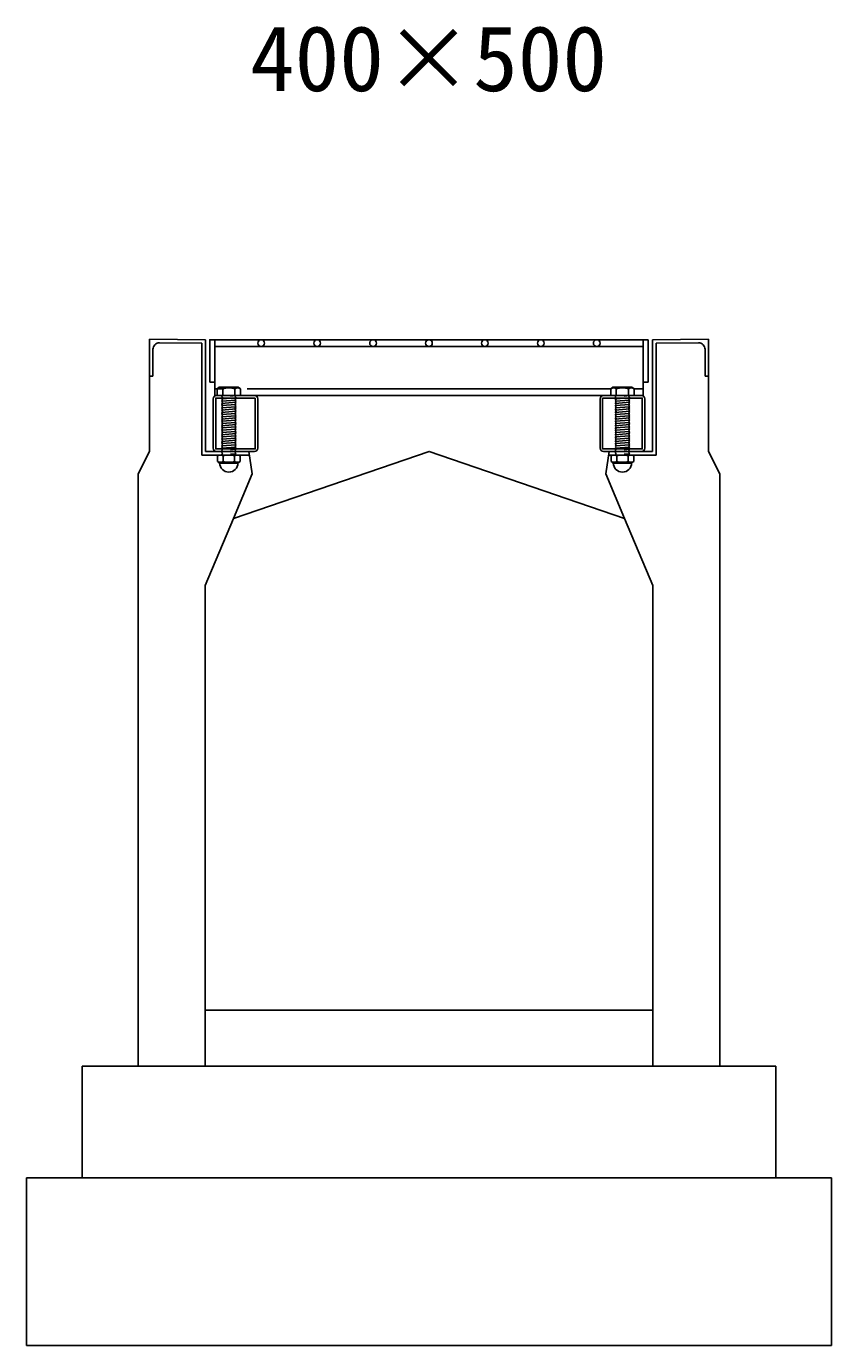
# Model space of a CAD drawing. Units: millimetres, scale not verified. Extents: x -16800 to 16800, y -5940 to 5940.
# Drawn here: x -13485 to -12765, y -2640 to -1459 of the extents above; entities that cross this region are included whole.
import ezdxf
from ezdxf.enums import TextEntityAlignment as Align

# ---------------------------------------------------------------- set-up
doc = ezdxf.new("R2010")
doc.units = ezdxf.units.MM
doc.header["$LTSCALE"] = 20
doc.linetypes.add('DOTTED', pattern=[1.75, 0.25, -1.5])
for name, color, linetype, lineweight in [('0-2_HATCH', 6, 'Continuous', 25), ('0-5_OUTLINE', 3, 'Continuous', 25), ('0-6_TXT', 7, 'Continuous', 25), ('0-A__0-5_D-BMK', 6, 'Continuous', 25)]:
    doc.layers.add(name, color=color, linetype=linetype, lineweight=lineweight)
doc.styles.add('ＭＳ ゴシック', font='')
doc.styles.get('ＭＳ ゴシック').set_extended_font_data('MS Gothic')

msp = doc.modelspace()

# ---------------------------------------------------------------- linework, layer by layer
at = {"layer": '0-2_HATCH'}
for p, q in [((-13328.18, -1742.81), (-13365.94, -1742.43)), ((-13328.18, -1742.81), (-13328.18, -1842.84)), ((-13324.98, -1739.64), (-13324.98, -1839.64)), ((-12925.02, -1739.64), (-12925.02, -1839.64)), ((-12921.82, -1742.81), (-12884.06, -1742.43)), ((-12921.82, -1742.81), (-12921.82, -1842.84)), ((-13371.8, -1748.23), (-13371.8, -1772.18)), ((-12878.2, -1748.23), (-12878.2, -1772.18)), ((-13371.8, -1772.18), (-13375, -1772.15)), ((-12878.2, -1772.18), (-12875, -1772.15)), ((-13285.98, -1839.64), (-13324.98, -1839.64)), ((-13282.98, -1859.64), (-13285.98, -1839.64)), ((-12967.02, -1859.64), (-12964.02, -1839.64)), ((-12964.02, -1839.64), (-12925.02, -1839.64)), ((-13285.5, -1842.84), (-13328.18, -1842.84)), ((-12964.5, -1842.84), (-12921.82, -1842.84)), ((-13299.79, -1899.64), (-13282.98, -1859.64)), ((-12950.21, -1899.64), (-12967.02, -1859.64))]:
    msp.add_line(p, q, dxfattribs=at)
for centre, start, end in [((-13366, -1748.23), 89.42706, 180), ((-12884, -1748.23), 0, 90.57294)]:
    msp.add_arc(centre, 5.8, start, end, dxfattribs=at)
at = {"layer": '0-5_OUTLINE'}
for p, q in [((-13375, -1739.14), (-13375, -1839.64)), ((-13375, -1739.14), (-13324.98, -1739.64)), ((-12925.02, -1739.64), (-12875, -1739.14)), ((-12875, -1739.14), (-12875, -1839.64)), ((-13385, -1859.64), (-13375, -1839.64)), ((-12865, -1859.64), (-12875, -1839.64)), ((-13385, -1859.64), (-13385, -2389.64)), ((-12865, -1859.64), (-12865, -2389.64)), ((-13299.8, -1899.64), (-13325, -1959.64)), ((-12925, -1959.64), (-12950.21, -1899.64)), ((-13325, -1959.64), (-13325, -2389.64)), ((-12925, -1959.64), (-12925, -2389.64)), ((-13325, -2339.64), (-12925, -2339.64)), ((-13435, -2389.64), (-13435, -2489.64)), ((-13435, -2389.64), (-12815, -2389.64)), ((-13385, -2389.64), (-13325, -2389.64)), ((-12865, -2389.64), (-12925, -2389.64)), ((-12815, -2389.64), (-12815, -2489.64)), ((-13485, -2489.64), (-13485, -2639.64)), ((-13485, -2489.64), (-12765, -2489.64)), ((-12765, -2489.64), (-12765, -2639.64)), ((-13485, -2639.64), (-12765, -2639.64))]:
    msp.add_line(p, q, dxfattribs=at)
msp.add_lwpolyline([(-13299.8, -1899.64), (-13125, -1839.64), (-12950.21, -1899.64)], dxfattribs=at)
at = {"layer": '0-A__0-5_D-BMK'}
for p, q in [((-13316.52, -1739.64), (-13316.52, -1789.64)), ((-12933.52, -1739.64), (-13316.52, -1739.64)), ((-12933.52, -1745.64), (-13316.52, -1745.64)), ((-12929.02, -1777.64), (-12929.02, -1739.64)), ((-13321.02, -1777.64), (-13316.52, -1777.64)), ((-13312.5, -1782.14), (-13314.5, -1783.64)), ((-13314.17, -1783.37), (-13312.5, -1782.14)), ((-13295.5, -1782.14), (-13312.5, -1782.14)), ((-13293.83, -1783.37), (-13295.5, -1782.14)), ((-12960.5, -1782.14), (-12962.5, -1783.64)), ((-12962.17, -1783.37), (-12960.5, -1782.14)), ((-12943.5, -1782.14), (-12960.5, -1782.14)), ((-12941.83, -1783.37), (-12943.5, -1782.14)), ((-12929.02, -1777.64), (-12933.52, -1777.64)), ((-13318.02, -1792.64), (-13318.02, -1836.64)), ((-13308.5, -1783.64), (-13316.52, -1783.64)), ((-12933.52, -1789.64), (-13316.52, -1789.64)), ((-13315.02, -1789.64), (-13281.02, -1789.64)), ((-13314.5, -1789.64), (-13314.5, -1783.64)), ((-13293.5, -1789.64), (-13314.5, -1789.64)), ((-13310.5, -1789.64), (-13297.5, -1789.64)), ((-13310.5, -1790.64), (-13309.5, -1789.64)), ((-13309.5, -1791.64), (-13310.5, -1790.64)), ((-13297.5, -1791.64), (-13310.5, -1792.64)), ((-13310.5, -1792.64), (-13309.5, -1791.64)), ((-13309.5, -1793.64), (-13310.5, -1792.64)), ((-13310.5, -1794.64), (-13309.5, -1793.64)), ((-13297.5, -1793.64), (-13310.5, -1794.64)), ((-13309.5, -1789.64), (-13309.5, -1783.64)), ((-13298.5, -1789.64), (-13298.5, -1783.64)), ((-13298.5, -1790.64), (-13297.5, -1789.64)), ((-13297.5, -1791.64), (-13298.5, -1790.64)), ((-13298.5, -1794.64), (-13297.5, -1793.64)), ((-13293.5, -1789.64), (-13293.5, -1783.64)), ((-12962.5, -1783.64), (-13287.5, -1783.64)), ((-13278.02, -1792.64), (-13278.02, -1836.64)), ((-12972.02, -1792.64), (-12972.02, -1836.64)), ((-12935.02, -1789.64), (-12969.02, -1789.64)), ((-12962.5, -1789.64), (-12962.5, -1783.64)), ((-12941.5, -1789.64), (-12962.5, -1789.64)), ((-12958.5, -1789.64), (-12945.5, -1789.64)), ((-12958.5, -1790.64), (-12957.5, -1789.64)), ((-12957.5, -1791.64), (-12958.5, -1790.64)), ((-12945.5, -1791.64), (-12958.5, -1792.64)), ((-12958.5, -1792.64), (-12957.5, -1791.64)), ((-12957.5, -1793.64), (-12958.5, -1792.64)), ((-12958.5, -1794.64), (-12957.5, -1793.64)), ((-12945.5, -1793.64), (-12958.5, -1794.64)), ((-12957.5, -1789.64), (-12957.5, -1783.64)), ((-12946.5, -1789.64), (-12946.5, -1783.64)), ((-12946.5, -1790.64), (-12945.5, -1789.64)), ((-12945.5, -1791.64), (-12946.5, -1790.64)), ((-12946.5, -1794.64), (-12945.5, -1793.64)), ((-12933.52, -1783.64), (-12941.5, -1783.64)), ((-12941.5, -1789.64), (-12941.5, -1783.64)), ((-12932.02, -1792.64), (-12932.02, -1836.64)), ((-13309.5, -1795.64), (-13310.5, -1794.64)), ((-13310.5, -1796.64), (-13309.5, -1795.64)), ((-13297.5, -1795.64), (-13310.5, -1796.64)), ((-13309.5, -1797.64), (-13310.5, -1796.64)), ((-13310.5, -1798.64), (-13309.5, -1797.64)), ((-13297.5, -1797.64), (-13310.5, -1798.64)), ((-13309.5, -1799.64), (-13310.5, -1798.64)), ((-13310.5, -1800.64), (-13309.5, -1799.64)), ((-13297.5, -1799.64), (-13310.5, -1800.64)), ((-13309.5, -1801.64), (-13310.5, -1800.64)), ((-13297.5, -1801.64), (-13310.5, -1802.64)), ((-13310.5, -1802.64), (-13309.5, -1801.64)), ((-13297.5, -1803.64), (-13310.5, -1804.64)), ((-13309.5, -1805.64), (-13310.5, -1804.64)), ((-13297.5, -1805.64), (-13310.5, -1806.64)), ((-13310.5, -1806.64), (-13309.5, -1805.64)), ((-13297.5, -1795.64), (-13298.5, -1794.64)), ((-13298.5, -1796.64), (-13297.5, -1795.64)), ((-13297.5, -1797.64), (-13298.5, -1796.64)), ((-13298.5, -1798.64), (-13297.5, -1797.64)), ((-13297.5, -1799.64), (-13298.5, -1798.64)), ((-13298.5, -1802.64), (-13297.5, -1801.64)), ((-13297.5, -1803.64), (-13298.5, -1802.64)), ((-13298.5, -1804.64), (-13297.5, -1803.64)), ((-13297.5, -1805.64), (-13298.5, -1804.64)), ((-13298.5, -1806.64), (-13297.5, -1805.64)), ((-12957.5, -1795.64), (-12958.5, -1794.64)), ((-12958.5, -1796.64), (-12957.5, -1795.64)), ((-12945.5, -1795.64), (-12958.5, -1796.64)), ((-12957.5, -1797.64), (-12958.5, -1796.64)), ((-12958.5, -1798.64), (-12957.5, -1797.64)), ((-12945.5, -1797.64), (-12958.5, -1798.64)), ((-12957.5, -1799.64), (-12958.5, -1798.64)), ((-12958.5, -1800.64), (-12957.5, -1799.64)), ((-12945.5, -1799.64), (-12958.5, -1800.64)), ((-12957.5, -1801.64), (-12958.5, -1800.64)), ((-12945.5, -1801.64), (-12958.5, -1802.64)), ((-12958.5, -1802.64), (-12957.5, -1801.64)), ((-12945.5, -1803.64), (-12958.5, -1804.64)), ((-12957.5, -1805.64), (-12958.5, -1804.64)), ((-12945.5, -1805.64), (-12958.5, -1806.64)), ((-12958.5, -1806.64), (-12957.5, -1805.64)), ((-12945.5, -1795.64), (-12946.5, -1794.64)), ((-12946.5, -1796.64), (-12945.5, -1795.64)), ((-12945.5, -1797.64), (-12946.5, -1796.64)), ((-12946.5, -1798.64), (-12945.5, -1797.64)), ((-12945.5, -1799.64), (-12946.5, -1798.64)), ((-12946.5, -1802.64), (-12945.5, -1801.64)), ((-12945.5, -1803.64), (-12946.5, -1802.64)), ((-12946.5, -1804.64), (-12945.5, -1803.64)), ((-12945.5, -1805.64), (-12946.5, -1804.64)), ((-12946.5, -1806.64), (-12945.5, -1805.64)), ((-13309.5, -1807.64), (-13310.5, -1806.64)), ((-13297.5, -1807.64), (-13310.5, -1808.64)), ((-13310.5, -1808.64), (-13309.5, -1807.64)), ((-13309.5, -1809.64), (-13310.5, -1808.64)), ((-13297.5, -1809.64), (-13310.5, -1810.64)), ((-13310.5, -1810.64), (-13309.5, -1809.64)), ((-13309.5, -1811.64), (-13310.5, -1810.64)), ((-13297.5, -1811.64), (-13310.5, -1812.64)), ((-13310.5, -1812.64), (-13309.5, -1811.64)), ((-13309.5, -1813.64), (-13310.5, -1812.64)), ((-13297.5, -1813.64), (-13310.5, -1814.64)), ((-13310.5, -1814.64), (-13309.5, -1813.64)), ((-13309.5, -1815.64), (-13310.5, -1814.64)), ((-13297.5, -1815.64), (-13310.5, -1816.64)), ((-13310.5, -1816.64), (-13309.5, -1815.64)), ((-13309.5, -1817.64), (-13310.5, -1816.64)), ((-13297.5, -1817.64), (-13310.5, -1818.64)), ((-13310.5, -1818.64), (-13309.5, -1817.64)), ((-13298.5, -1806.64), (-13297.5, -1807.64)), ((-13298.5, -1808.64), (-13297.5, -1807.64)), ((-13298.5, -1808.64), (-13297.5, -1809.64)), ((-13298.5, -1810.64), (-13297.5, -1809.64)), ((-13298.5, -1810.64), (-13297.5, -1811.64)), ((-13298.5, -1812.64), (-13297.5, -1811.64)), ((-13298.5, -1812.64), (-13297.5, -1813.64)), ((-13298.5, -1814.64), (-13297.5, -1813.64)), ((-13298.5, -1814.64), (-13297.5, -1815.64)), ((-13298.5, -1816.64), (-13297.5, -1815.64)), ((-13298.5, -1816.64), (-13297.5, -1817.64)), ((-13298.5, -1818.64), (-13297.5, -1817.64)), ((-12957.5, -1807.64), (-12958.5, -1806.64)), ((-12945.5, -1807.64), (-12958.5, -1808.64)), ((-12958.5, -1808.64), (-12957.5, -1807.64)), ((-12957.5, -1809.64), (-12958.5, -1808.64)), ((-12945.5, -1809.64), (-12958.5, -1810.64)), ((-12958.5, -1810.64), (-12957.5, -1809.64)), ((-12957.5, -1811.64), (-12958.5, -1810.64)), ((-12945.5, -1811.64), (-12958.5, -1812.64)), ((-12958.5, -1812.64), (-12957.5, -1811.64)), ((-12957.5, -1813.64), (-12958.5, -1812.64)), ((-12945.5, -1813.64), (-12958.5, -1814.64)), ((-12958.5, -1814.64), (-12957.5, -1813.64)), ((-12957.5, -1815.64), (-12958.5, -1814.64)), ((-12945.5, -1815.64), (-12958.5, -1816.64)), ((-12958.5, -1816.64), (-12957.5, -1815.64)), ((-12957.5, -1817.64), (-12958.5, -1816.64)), ((-12945.5, -1817.64), (-12958.5, -1818.64)), ((-12958.5, -1818.64), (-12957.5, -1817.64)), ((-12946.5, -1806.64), (-12945.5, -1807.64)), ((-12946.5, -1808.64), (-12945.5, -1807.64)), ((-12946.5, -1808.64), (-12945.5, -1809.64)), ((-12946.5, -1810.64), (-12945.5, -1809.64)), ((-12946.5, -1810.64), (-12945.5, -1811.64)), ((-12946.5, -1812.64), (-12945.5, -1811.64)), ((-12946.5, -1812.64), (-12945.5, -1813.64)), ((-12946.5, -1814.64), (-12945.5, -1813.64)), ((-12946.5, -1814.64), (-12945.5, -1815.64)), ((-12946.5, -1816.64), (-12945.5, -1815.64)), ((-12946.5, -1816.64), (-12945.5, -1817.64)), ((-12946.5, -1818.64), (-12945.5, -1817.64)), ((-13309.5, -1819.64), (-13310.5, -1818.64)), ((-13297.5, -1819.64), (-13310.5, -1820.64)), ((-13310.5, -1820.64), (-13309.5, -1819.64)), ((-13309.5, -1821.64), (-13310.5, -1820.64)), ((-13297.5, -1821.64), (-13310.5, -1822.64)), ((-13310.5, -1822.64), (-13309.5, -1821.64)), ((-13309.5, -1823.64), (-13310.5, -1822.64)), ((-13297.5, -1823.64), (-13310.5, -1824.64)), ((-13310.5, -1824.64), (-13309.5, -1823.64)), ((-13309.5, -1825.64), (-13310.5, -1824.64)), ((-13297.5, -1825.64), (-13310.5, -1826.64)), ((-13310.5, -1826.64), (-13309.5, -1825.64)), ((-13309.5, -1827.64), (-13310.5, -1826.64)), ((-13297.5, -1827.64), (-13310.5, -1828.64)), ((-13310.5, -1828.64), (-13309.5, -1827.64)), ((-13309.5, -1829.64), (-13310.5, -1828.64)), ((-13298.5, -1818.64), (-13297.5, -1819.64)), ((-13298.5, -1820.64), (-13297.5, -1819.64)), ((-13298.5, -1820.64), (-13297.5, -1821.64)), ((-13298.5, -1822.64), (-13297.5, -1821.64)), ((-13298.5, -1822.64), (-13297.5, -1823.64)), ((-13298.5, -1824.64), (-13297.5, -1823.64)), ((-13298.5, -1824.64), (-13297.5, -1825.64)), ((-13298.5, -1826.64), (-13297.5, -1825.64)), ((-13298.5, -1826.64), (-13297.5, -1827.64)), ((-13298.5, -1828.64), (-13297.5, -1827.64)), ((-13298.5, -1828.64), (-13297.5, -1829.64)), ((-12957.5, -1819.64), (-12958.5, -1818.64)), ((-12945.5, -1819.64), (-12958.5, -1820.64)), ((-12958.5, -1820.64), (-12957.5, -1819.64)), ((-12957.5, -1821.64), (-12958.5, -1820.64)), ((-12945.5, -1821.64), (-12958.5, -1822.64)), ((-12958.5, -1822.64), (-12957.5, -1821.64)), ((-12957.5, -1823.64), (-12958.5, -1822.64)), ((-12945.5, -1823.64), (-12958.5, -1824.64)), ((-12958.5, -1824.64), (-12957.5, -1823.64)), ((-12957.5, -1825.64), (-12958.5, -1824.64)), ((-12945.5, -1825.64), (-12958.5, -1826.64)), ((-12958.5, -1826.64), (-12957.5, -1825.64)), ((-12957.5, -1827.64), (-12958.5, -1826.64)), ((-12945.5, -1827.64), (-12958.5, -1828.64)), ((-12958.5, -1828.64), (-12957.5, -1827.64)), ((-12957.5, -1829.64), (-12958.5, -1828.64)), ((-12946.5, -1818.64), (-12945.5, -1819.64)), ((-12946.5, -1820.64), (-12945.5, -1819.64)), ((-12946.5, -1820.64), (-12945.5, -1821.64)), ((-12946.5, -1822.64), (-12945.5, -1821.64)), ((-12946.5, -1822.64), (-12945.5, -1823.64)), ((-12946.5, -1824.64), (-12945.5, -1823.64)), ((-12946.5, -1824.64), (-12945.5, -1825.64)), ((-12946.5, -1826.64), (-12945.5, -1825.64)), ((-12946.5, -1826.64), (-12945.5, -1827.64)), ((-12946.5, -1828.64), (-12945.5, -1827.64)), ((-12946.5, -1828.64), (-12945.5, -1829.64)), ((-13281.02, -1839.64), (-13315.02, -1839.64)), ((-13297.5, -1829.64), (-13310.5, -1830.64)), ((-13310.5, -1830.64), (-13309.5, -1829.64)), ((-13309.5, -1831.64), (-13310.5, -1830.64)), ((-13297.5, -1831.64), (-13310.5, -1832.64)), ((-13310.5, -1832.64), (-13309.5, -1831.64)), ((-13309.5, -1833.64), (-13310.5, -1832.64)), ((-13310.5, -1834.64), (-13309.5, -1833.64)), ((-13297.5, -1833.65), (-13310.5, -1834.65)), ((-13309.5, -1835.64), (-13310.5, -1834.65)), ((-13297.49, -1835.65), (-13310.49, -1836.65)), ((-13310.49, -1836.65), (-13309.49, -1835.65)), ((-13309.49, -1837.65), (-13310.49, -1836.65)), ((-13310.49, -1838.65), (-13309.49, -1837.65)), ((-13309.49, -1839.65), (-13310.49, -1838.65)), ((-13310.49, -1840.65), (-13309.49, -1839.65)), ((-13309.49, -1841.65), (-13310.49, -1840.65)), ((-13298.5, -1830.64), (-13297.5, -1829.64)), ((-13298.5, -1830.64), (-13297.5, -1831.64)), ((-13298.5, -1832.64), (-13297.5, -1831.64)), ((-13298.5, -1832.64), (-13297.5, -1833.65)), ((-13298.5, -1834.65), (-13297.5, -1833.65)), ((-13298.5, -1834.65), (-13297.49, -1835.65)), ((-13298.49, -1836.65), (-13297.49, -1835.65)), ((-13298.49, -1836.65), (-13297.49, -1837.65)), ((-13298.49, -1838.65), (-13297.49, -1837.65)), ((-13298.49, -1838.65), (-13297.49, -1839.65)), ((-13298.49, -1840.65), (-13297.49, -1839.65)), ((-13298.49, -1840.65), (-13297.49, -1841.65)), ((-12969.02, -1839.64), (-12935.02, -1839.64)), ((-12945.5, -1829.64), (-12958.5, -1830.64)), ((-12958.5, -1830.64), (-12957.5, -1829.64)), ((-12957.5, -1831.64), (-12958.5, -1830.64)), ((-12945.5, -1831.64), (-12958.5, -1832.64)), ((-12958.5, -1832.64), (-12957.5, -1831.64)), ((-12957.5, -1833.64), (-12958.5, -1832.64)), ((-12945.5, -1833.64), (-12958.5, -1834.65)), ((-12958.5, -1834.64), (-12957.5, -1833.64)), ((-12957.5, -1835.64), (-12958.5, -1834.65)), ((-12945.49, -1835.65), (-12958.49, -1836.65)), ((-12958.49, -1836.65), (-12957.49, -1835.65)), ((-12957.49, -1837.65), (-12958.49, -1836.65)), ((-12958.49, -1838.65), (-12957.49, -1837.65)), ((-12957.49, -1839.65), (-12958.49, -1838.65)), ((-12958.49, -1840.65), (-12957.49, -1839.65)), ((-12957.49, -1841.65), (-12958.49, -1840.65)), ((-12946.5, -1830.64), (-12945.5, -1829.64)), ((-12946.5, -1830.64), (-12945.5, -1831.64)), ((-12946.5, -1832.64), (-12945.5, -1831.64)), ((-12946.5, -1832.64), (-12945.5, -1833.65)), ((-12946.5, -1834.65), (-12945.5, -1833.65)), ((-12946.5, -1834.65), (-12945.49, -1835.65)), ((-12946.49, -1836.65), (-12945.49, -1835.65)), ((-12946.49, -1836.65), (-12945.49, -1837.65)), ((-12946.49, -1838.65), (-12945.49, -1837.65)), ((-12946.49, -1838.65), (-12945.49, -1839.65)), ((-12946.49, -1840.65), (-12945.49, -1839.65)), ((-12946.49, -1840.65), (-12945.49, -1841.65)), ((-13313.34, -1842.84), (-13314.21, -1843.49)), ((-13314.21, -1843.49), (-13314.21, -1848.68)), ((-13312.51, -1849.65), (-13314.21, -1848.68)), ((-13294.66, -1842.84), (-13313.34, -1842.84)), ((-13312.51, -1849.97), (-13312.51, -1849.65)), ((-13295.49, -1849.65), (-13312.51, -1849.65)), ((-13295.49, -1849.97), (-13312.51, -1849.97)), ((-13310.49, -1842.65), (-13309.49, -1841.65)), ((-13310.3, -1842.84), (-13310.49, -1842.65)), ((-13309.1, -1843.49), (-13309.1, -1848.68)), ((-13298.9, -1843.49), (-13298.9, -1848.68)), ((-13298.49, -1842.65), (-13297.49, -1841.65)), ((-13298.49, -1842.65), (-13298.3, -1842.84)), ((-13295.49, -1849.65), (-13293.79, -1848.68)), ((-13295.49, -1849.97), (-13295.49, -1849.65)), ((-13294.66, -1842.84), (-13293.79, -1843.49)), ((-13293.79, -1843.49), (-13293.79, -1848.68)), ((-12961.34, -1842.84), (-12962.21, -1843.49)), ((-12962.21, -1843.49), (-12962.21, -1848.68)), ((-12960.51, -1849.65), (-12962.21, -1848.68)), ((-12942.66, -1842.84), (-12961.34, -1842.84)), ((-12960.51, -1849.97), (-12960.51, -1849.65)), ((-12943.49, -1849.65), (-12960.51, -1849.65)), ((-12943.49, -1849.97), (-12960.51, -1849.97)), ((-12958.49, -1842.65), (-12957.49, -1841.65)), ((-12958.3, -1842.84), (-12958.49, -1842.65)), ((-12957.1, -1843.49), (-12957.1, -1848.68)), ((-12946.9, -1843.49), (-12946.9, -1848.68)), ((-12946.49, -1842.65), (-12945.49, -1841.65)), ((-12946.49, -1842.65), (-12946.3, -1842.84)), ((-12943.49, -1849.65), (-12941.79, -1848.68)), ((-12943.49, -1849.97), (-12943.49, -1849.65)), ((-12942.66, -1842.84), (-12941.79, -1843.49)), ((-12941.79, -1843.49), (-12941.79, -1848.68))]:
    msp.add_line(p, q, dxfattribs=at)
at = {"layer": '0-A__0-5_D-BMK', "linetype": 'DOTTED'}
for p, q in [((-13297.5, -1789.64), (-13310.5, -1790.64)), ((-12945.5, -1789.64), (-12958.5, -1790.64)), ((-13297.49, -1837.65), (-13310.49, -1838.65)), ((-13297.49, -1839.65), (-13310.49, -1840.65)), ((-12945.49, -1837.65), (-12958.49, -1838.65)), ((-12945.49, -1839.65), (-12958.49, -1840.65)), ((-13297.49, -1841.65), (-13310.49, -1842.65)), ((-13310.3, -1842.84), (-13298.3, -1842.84)), ((-12945.49, -1841.65), (-12958.49, -1842.65)), ((-12958.3, -1842.84), (-12946.3, -1842.84))]:
    msp.add_line(p, q, dxfattribs=at)
at = {"layer": '0-A__0-5_D-BMK'}
for points in [[(-13321.02, -1777.64), (-13321.02, -1739.64), (-13316.52, -1739.64)], [(-12929.02, -1739.64), (-12933.52, -1739.64), (-12933.52, -1789.64)], [(-13297.5, -1793.64), (-13298.5, -1792.64), (-13297.5, -1791.64)], [(-12945.5, -1793.64), (-12946.5, -1792.64), (-12945.5, -1791.64)], [(-13310.5, -1804.64), (-13309.5, -1803.64), (-13310.5, -1802.64)], [(-13297.5, -1801.64), (-13298.5, -1800.64), (-13297.5, -1799.64)], [(-12958.5, -1804.64), (-12957.5, -1803.64), (-12958.5, -1802.64)], [(-12945.5, -1801.64), (-12946.5, -1800.64), (-12945.5, -1799.64)]]:
    msp.add_lwpolyline(points, dxfattribs=at)
for points in [[(-13280.32, -1791.94), (-13280.32, -1837.34), (-13315.72, -1837.34), (-13315.72, -1791.94)], [(-12969.72, -1791.94), (-12969.72, -1837.34), (-12934.32, -1837.34), (-12934.32, -1791.94)]]:
    msp.add_lwpolyline(points, close=True, dxfattribs=at)
for centre in [(-13275.02, -1742.64), (-13225.02, -1742.64), (-13175.02, -1742.64), (-13125.02, -1742.64), (-13075.02, -1742.64), (-13025.02, -1742.64), (-12975.02, -1742.64)]:
    msp.add_circle(centre, 3, dxfattribs=at)
for centre, radius, start, end in [((-13315.02, -1792.64), 3, 90, 180), ((-13312, -1786.27), 3.62, 46.39563, 133.60437), ((-13304, -1798.27), 15.62, 69.39075, 110.60925), ((-13296, -1786.27), 3.62, 46.39563, 133.60437), ((-13281.02, -1792.64), 3, 0, 90), ((-12969.02, -1792.64), 3, 90, 180), ((-12960, -1786.27), 3.62, 46.39563, 133.60437), ((-12952, -1798.27), 15.62, 69.39075, 110.60925), ((-12944, -1786.27), 3.62, 46.39563, 133.60437), ((-12935.02, -1792.64), 3, 0, 90), ((-13315.02, -1836.64), 3, 180, 270), ((-13281.02, -1836.64), 3, 270, 0), ((-12969.02, -1836.64), 3, 180, 270), ((-12935.02, -1836.64), 3, 270, 0), ((-13311.65, -1848.19), 5.35, 61.49832, 118.50684), ((-13311.65, -1843.98), 5.35, 241.49843, 298.50089), ((-13304, -1849.97), 8.19, 180, 359.99995), ((-13304, -1863.26), 20.42, 75.52621, 104.47362), ((-13304, -1828.91), 20.42, 255.52638, 284.47374), ((-13296.35, -1848.19), 5.35, 61.49231, 118.50169), ((-13296.35, -1843.98), 5.35, 241.49989, 298.5), ((-12959.65, -1848.19), 5.35, 61.49832, 118.50684), ((-12959.65, -1843.98), 5.35, 241.49843, 298.50089), ((-12952, -1849.97), 8.19, 180, 359.99995), ((-12952, -1863.26), 20.42, 75.52621, 104.47362), ((-12952, -1828.91), 20.42, 255.52638, 284.47374), ((-12944.35, -1848.19), 5.35, 61.49231, 118.50169), ((-12944.35, -1843.98), 5.35, 241.49989, 298.5)]:
    msp.add_arc(centre, radius, start, end, dxfattribs=at)

# ---------------------------------------------------------------- texts
at = {"layer": '0-6_TXT', "style": 'ＭＳ ゴシック'}
msp.add_text('400×500', height=58.65, dxfattribs=at).set_placement((-13285, -1534.84), align=Align.BOTTOM_LEFT)

doc.saveas('drawing.dxf')
